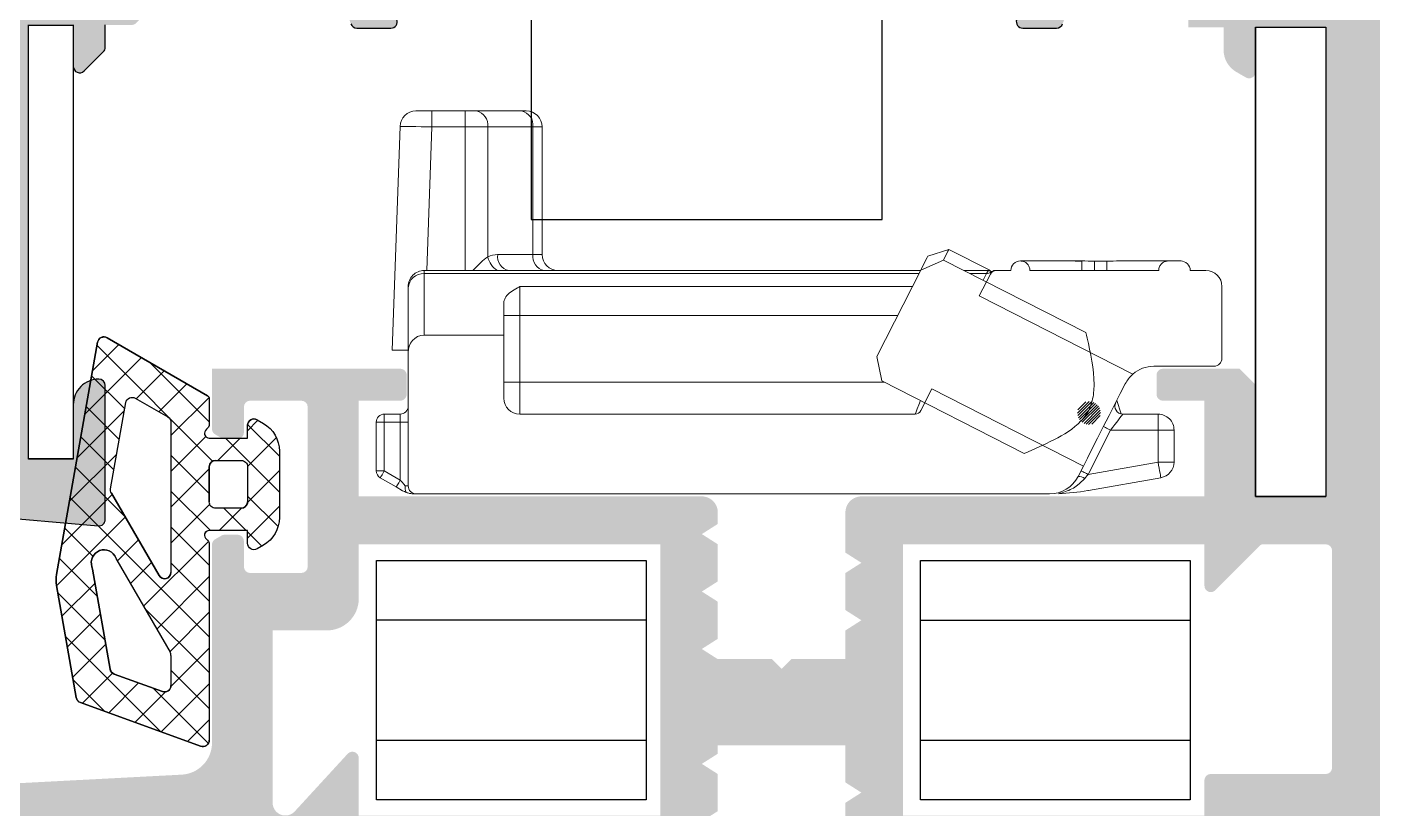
# Model space of a CAD drawing. Header units: millimetres. Extents: x 11061 to 11691, y 1937 to 2234.
# Drawn here: x 11535.01 to 11577.41, y 2023.87 to 2048.37 of the extents above; entities that cross this region are included whole.
import ezdxf

# ---------------------------------------------------------------- set-up
doc = ezdxf.new("R2010")
doc.units = ezdxf.units.MM
doc.layers.add('aksesuar', color=1, linetype='Continuous')

# ---------------------------------------------------------------- blocks, each defined once
blk = doc.blocks.new('FGHDFHGFD')
at = {"color": 7, "linetype": 'Continuous', "lineweight": 15}
for p, q in [((5411.461, 1217.789), (5411.961, 1217.789)), ((5411.961, 1217.289), (5411.961, 1217.789)), ((5411.961, 1217.789), (5413.002, 1217.789)), ((5413.002, 1217.289), (5413.002, 1217.789)), ((5413.002, 1217.789), (5413.355, 1217.789)), ((5413.355, 1217.789), (5414.77, 1217.789)), ((5414.77, 1217.789), (5414.916, 1217.789)), ((5410.716, 1210.289), (5410.961, 1217.307)), ((5413.002, 1217.289), (5411.961, 1217.289)), ((5413.709, 1217.289), (5413.002, 1217.289)), ((5413.709, 1217.289), (5413.709, 1213.222)), ((5415.123, 1217.289), (5413.709, 1217.289)), ((5415.123, 1213.289), (5415.123, 1217.289)), ((5415.416, 1217.289), (5415.123, 1217.289)), ((5415.416, 1217.289), (5415.416, 1213.289)), ((5428.159, 1213.452), (5427.5, 1213.238)), ((5429.46, 1212.789), (5428.159, 1213.452)), ((5414.02, 1213.289), (5415.123, 1213.289)), ((5415.123, 1213.289), (5415.416, 1213.289)), ((5427.989, 1213.118), (5427.277, 1212.8)), ((5432.453, 1210.844), (5427.989, 1213.118)), ((5430.4, 1213.089), (5430.4, 1213.089)), ((5430.401, 1213.089), (5431.915, 1213.089)), ((5431.915, 1213.089), (5432.315, 1213.089)), ((5432.324, 1213.084), (5432.324, 1212.789)), ((5432.724, 1213.084), (5432.724, 1212.789)), ((5433.108, 1212.789), (5433.108, 1213.084)), ((5433.518, 1213.089), (5435.035, 1213.089)), ((5435.035, 1213.089), (5435.423, 1213.089)), ((5435.431, 1213.089), (5435.442, 1213.089)), ((5411.716, 1212.789), (5411.716, 1212.696)), ((5411.716, 1212.789), (5425.616, 1212.789)), ((5411.716, 1212.696), (5411.716, 1210.768)), ((5425.616, 1212.789), (5425.816, 1212.789)), ((5425.816, 1212.789), (5427.271, 1212.789)), ((5427.277, 1212.8), (5425.898, 1210.094)), ((5428.634, 1212.789), (5429.394, 1212.789)), ((5429.112, 1211.997), (5429.46, 1212.68)), ((5429.605, 1212.789), (5429.639, 1212.789)), ((5430.101, 1212.789), (5429.639, 1212.789)), ((5434.734, 1212.789), (5430.698, 1212.789)), ((5436.216, 1212.789), (5435.723, 1212.789)), ((5411.216, 1212.242), (5411.216, 1212.289)), ((5411.216, 1210.217), (5411.216, 1212.242)), ((5414.716, 1212.289), (5414.716, 1211.383)), ((5436.716, 1210.039), (5436.716, 1212.289)), ((5414.216, 1211.817), (5414.216, 1210.768)), ((5433.924, 1209.545), (5429.112, 1211.997)), ((5414.216, 1211.383), (5414.716, 1211.383)), ((5414.716, 1211.383), (5414.716, 1209.289)), ((5414.216, 1210.768), (5411.716, 1210.768)), ((5414.216, 1208.789), (5414.216, 1210.768)), ((5411.216, 1210.289), (5410.716, 1210.289)), ((5411.216, 1210.217), (5411.216, 1206.039)), ((5425.898, 1210.094), (5426.059, 1209.331)), ((5434.579, 1209.789), (5436.466, 1209.789)), ((5414.216, 1209.289), (5414.716, 1209.289)), ((5414.716, 1209.289), (5414.716, 1208.289)), ((5426.059, 1209.331), (5430.523, 1207.057)), ((5427.279, 1208.399), (5427.627, 1209.081)), ((5427.627, 1209.081), (5432.373, 1206.663)), ((5433.56, 1208.294), (5433.421, 1208.72)), ((5410.466, 1208.289), (5410.966, 1208.289)), ((5410.466, 1208.289), (5410.466, 1208.039)), ((5410.966, 1208.289), (5410.966, 1208.039)), ((5414.716, 1208.289), (5427.101, 1208.289)), ((5433.61, 1208.289), (5434.716, 1208.289)), ((5434.716, 1207.789), (5434.716, 1208.289)), ((5410.216, 1206.511), (5410.216, 1208.039)), ((5410.466, 1208.039), (5410.216, 1208.039)), ((5410.966, 1208.039), (5410.466, 1208.039)), ((5410.466, 1208.039), (5410.466, 1206.511)), ((5411.216, 1208.039), (5410.966, 1208.039)), ((5410.966, 1206.222), (5410.966, 1208.039)), ((5433.228, 1207.789), (5432.521, 1206.402)), ((5434.716, 1207.789), (5433.228, 1207.789)), ((5434.716, 1206.789), (5434.716, 1207.789)), ((5435.216, 1207.789), (5434.716, 1207.789)), ((5435.216, 1207.789), (5435.216, 1206.789)), ((5432.206, 1206.335), (5432.373, 1206.663)), ((5432.521, 1206.402), (5434.716, 1206.789)), ((5435.216, 1206.789), (5434.716, 1206.789)), ((5410.216, 1206.511), (5410.466, 1206.511)), ((5410.841, 1206.006), (5410.341, 1206.294)), ((5410.466, 1206.511), (5410.966, 1206.222)), ((5434.803, 1206.296), (5432.531, 1205.896)), ((5410.841, 1206.006), (5411.042, 1205.89)), ((5411.125, 1206.039), (5411.216, 1206.039)), ((5431.315, 1205.789), (5411.466, 1205.789))]:
    blk.add_line(p, q, dxfattribs=at)
at = {"color": 8, "linetype": 'Continuous', "lineweight": 15}
for p, q in [((5411.961, 1217.289), (5411.804, 1212.789)), ((5413.002, 1212.789), (5413.002, 1217.289)), ((5427.224, 1212.696), (5411.716, 1212.696)), ((5429.336, 1212.696), (5428.818, 1212.696)), ((5429.23, 1212.486), (5429.336, 1212.696)), ((5414.716, 1212.289), (5427.017, 1212.289)), ((5426.555, 1211.383), (5414.716, 1211.383)), ((5414.716, 1209.289), (5426.141, 1209.289))]:
    blk.add_line(p, q, dxfattribs=at)
at = {"color": 7, "linetype": 'Continuous', "lineweight": 15, "flags": 128}
for points in [[(5411.961, 1217.289), (5411.788, 1217.292), (5411.619, 1217.295), (5411.461, 1217.298), (5411.318, 1217.301), (5411.195, 1217.303), (5411.095, 1217.304), (5411.021, 1217.306), (5410.976, 1217.306), (5410.961, 1217.307)], [(5427.989, 1213.118), (5428.132, 1213.398), (5428.159, 1213.452)], [(5427.286, 1212.819), (5427.334, 1212.912), (5427.478, 1213.195), (5427.5, 1213.238)], [(5429.336, 1212.696), (5429.368, 1212.747), (5429.387, 1212.779), (5429.394, 1212.789)], [(5432.373, 1206.663), (5432.501, 1206.914), (5432.651, 1207.209), (5432.819, 1207.538), (5432.997, 1207.888), (5433.18, 1208.246), (5433.36, 1208.6), (5433.532, 1208.937), (5433.688, 1209.243)], [(5433.61, 1208.289), (5433.604, 1208.282), (5433.587, 1208.259), (5433.559, 1208.222), (5433.52, 1208.172), (5433.473, 1208.111), (5433.419, 1208.039), (5433.358, 1207.96), (5433.294, 1207.876), (5433.228, 1207.789)], [(5433.228, 1207.789), (5433.184, 1207.811), (5433.142, 1207.833), (5433.104, 1207.852), (5433.07, 1207.87), (5433.042, 1207.884), (5433.022, 1207.894), (5433.009, 1207.901), (5433.005, 1207.903)], [(5434.803, 1206.296), (5434.801, 1206.306), (5434.796, 1206.334), (5434.788, 1206.379), (5434.778, 1206.44), (5434.764, 1206.515), (5434.749, 1206.6), (5434.733, 1206.693), (5434.716, 1206.789)], [(5410.466, 1206.511), (5410.442, 1206.469), (5410.418, 1206.428), (5410.397, 1206.391), (5410.378, 1206.358), (5410.362, 1206.331), (5410.351, 1206.311), (5410.344, 1206.299), (5410.341, 1206.294)], [(5410.966, 1206.222), (5410.942, 1206.18), (5410.918, 1206.139), (5410.897, 1206.102), (5410.878, 1206.069), (5410.862, 1206.042), (5410.851, 1206.022), (5410.843, 1206.01), (5410.841, 1206.006)], [(5410.966, 1206.222), (5411.023, 1206.157), (5411.077, 1206.095), (5411.125, 1206.039)], [(5432.521, 1206.402), (5432.477, 1206.424), (5432.435, 1206.445), (5432.397, 1206.465), (5432.363, 1206.482), (5432.335, 1206.496), (5432.315, 1206.506), (5432.302, 1206.513), (5432.298, 1206.515)], [(5432.521, 1206.402), (5432.487, 1206.359), (5432.453, 1206.317), (5432.42, 1206.275)]]:
    blk.add_lwpolyline(points, dxfattribs=at)
at = {"color": 8, "linetype": 'Continuous', "lineweight": 15, "flags": 128}
blk.add_lwpolyline([(5427.101, 1208.289), (5427.109, 1208.309), (5427.132, 1208.365), (5427.169, 1208.458), (5427.22, 1208.582), (5427.273, 1208.713)], dxfattribs=at)
at = {"color": 7, "linetype": 'Continuous', "lineweight": 15}
for centre, radius, start, end in [((5411.461, 1217.289), 0.5, 89.9985, 178.0025), ((5413.267, 1217.352), 0.446, 351.9513, 78.5768), ((5414.681, 1217.352), 0.446, 351.9513, 78.5768), ((5414.916, 1217.289), 0.5, 0.0015, 89.9985), ((5414.02, 1212.54), 0.75, 89.9921, 114.4735), ((5414.462, 1213.227), 0.446, 171.9513, 258.5768), ((5415.565, 1213.227), 0.446, 171.9513, 258.5768), ((5415.916, 1213.289), 0.5, 180.0015, 269.9985), ((5430.401, 1212.789), 0.3, 90.4178, 180.005), ((5435.423, 1212.789), 0.3, 359.9949, 90.0051), ((5411.716, 1212.289), 0.5, 89.9981, 179.9985), ((5411.694, 1212.218), 0.478, 87.3187, 177.05), ((5429.356, 1212.884), 0.189, 263.8979, 307.2537), ((5429.639, 1212.589), 0.2, 89.9979, 152.9946), ((5429.394, 1212.721), 0.078, 328.7376, 9.238), ((5429.606, 1212.599), 0.19, 90.1712, 135.1804), ((5436.216, 1212.289), 0.5, 0.0015, 89.9985), ((5411.742, 1210.242), 0.527, 92.8328, 182.7901), ((5436.466, 1210.039), 0.25, 270.0049, 359.9951), ((5434.579, 1208.789), 1, 90.0041, 130.9026), ((5414.716, 1208.789), 0.5, 180.0015, 269.9985), ((5410.466, 1208.039), 0.25, 89.9981, 180.0019), ((5410.966, 1208.539), 0.25, 270.0049, 0.0019), ((5427.101, 1208.489), 0.2, 269.998, 332.9944), ((5433.61, 1208.539), 0.25, 153.0043, 269.9935), ((5434.716, 1207.789), 0.5, 0.0015, 90.0019), ((5434.716, 1206.789), 0.5, 279.9977, 0.0007), ((5410.466, 1206.511), 0.25, 179.9967, 239.9979), ((5431.315, 1206.789), 1, 270.0024, 332.9979), ((5432.226, 1205.999), 0.337, 54.9197, 93.3713), ((5411.466, 1206.039), 0.25, 179.9981, 270.0019)]:
    blk.add_arc(centre, radius, start, end, dxfattribs=at)
at = {"color": 8, "linetype": 'Continuous', "lineweight": 15}
blk.add_arc((5414.354, 1213.352), 0.658, 191.4408, 238.8559, dxfattribs=at)
blk.add_open_spline([(5413.242, 1212.789), (5413.324, 1212.876), (5413.47, 1213.031), (5413.636, 1213.164), (5413.709, 1213.222)], degree=3, knots=[0, 0, 0, 0, 0.562745, 1, 1, 1, 1], dxfattribs=at)
at = {"color": 7, "linetype": 'Continuous', "lineweight": 15}
for points, knots in [([(5430.399, 1213.089), (5430.417, 1213.088), (5430.468, 1213.085), (5430.55, 1213.054), (5430.63, 1212.989), (5430.676, 1212.911), (5430.695, 1212.843), (5430.697, 1212.805), (5430.698, 1212.789)], [0, 0, 0, 0, 0.11332, 0.329815, 0.546244, 0.762124, 0.897044, 1, 1, 1, 1]), ([(5432.324, 1213.084), (5432.189, 1213.087), (5432.053, 1213.089), (5431.917, 1213.089), (5431.915, 1213.089)], [0, 0, 0, 0, 0.985802, 1, 1, 1, 1]), ([(5432.724, 1213.084), (5432.589, 1213.087), (5432.453, 1213.089), (5432.317, 1213.089), (5432.315, 1213.089), (5432.315, 1213.089)], [0, 0, 0, 0, 0.985803, 0.999927, 1, 1, 1, 1]), ([(5433.108, 1213.083), (5433.045, 1213.082), (5432.917, 1213.081), (5432.789, 1213.083), (5432.724, 1213.084)], [0, 0, 0, 0, 0.49491, 1, 1, 1, 1]), ([(5433.108, 1213.084), (5433.243, 1213.087), (5433.379, 1213.089), (5433.516, 1213.089), (5433.518, 1213.089), (5433.518, 1213.089)], [0, 0, 0, 0, 0.985803, 0.999927, 1, 1, 1, 1]), ([(5434.734, 1212.789), (5434.736, 1212.812), (5434.739, 1212.856), (5434.765, 1212.93), (5434.816, 1213.004), (5434.9, 1213.063), (5434.978, 1213.087), (5435.023, 1213.089), (5435.035, 1213.089)], [0, 0, 0, 0, 0.147234, 0.279617, 0.494, 0.708438, 0.923447, 1, 1, 1, 1]), ([(5429.471, 1212.733), (5429.462, 1212.751), (5429.447, 1212.784), (5429.41, 1212.789), (5429.394, 1212.789), (5429.394, 1212.789)], [0, 0, 0, 0, 0.5448552, 0.9831132, 1, 1, 1, 1]), ([(5414.216, 1211.817), (5414.233, 1211.867), (5414.299, 1212.069), (5414.537, 1212.18), (5414.691, 1212.274), (5414.715, 1212.288), (5414.716, 1212.289)], [0, 0, 0, 0, 0.223589, 0.883505, 0.993945, 1, 1, 1, 1]), ([(5430.523, 1207.057), (5430.835, 1207.192), (5431.462, 1207.464), (5432.219, 1207.913), (5432.625, 1208.5), (5432.774, 1209.349), (5432.615, 1210.135), (5432.479, 1210.73), (5432.453, 1210.844)], [0, 0, 0, 0, 0.207173, 0.415922, 0.522505, 0.628977, 0.929102, 1, 1, 1, 1]), ([(5433.688, 1209.243), (5433.755, 1209.349), (5433.824, 1209.458), (5433.921, 1209.542), (5433.924, 1209.545)], [0, 0, 0, 0, 0.965415, 1, 1, 1, 1]), ([(5432.42, 1206.275), (5432.347, 1206.2), (5432.176, 1206.022), (5431.88, 1205.874), (5431.668, 1205.816), (5431.593, 1205.795)], [0, 0, 0, 0, 0.3208887, 0.7590961, 1, 1, 1, 1]), ([(5411.042, 1205.89), (5411.043, 1205.889), (5411.08, 1205.868), (5411.12, 1205.851), (5411.158, 1205.835)], [0, 0, 0, 0, 0.031698, 1, 1, 1, 1]), ([(5411.158, 1205.835), (5411.157, 1205.837), (5411.143, 1205.856), (5411.125, 1205.903), (5411.118, 1205.97), (5411.121, 1206.017), (5411.124, 1206.038), (5411.125, 1206.039)], [0, 0, 0, 0, 0.028725, 0.336478, 0.693353, 0.98114, 1, 1, 1, 1]), ([(5411.158, 1205.835), (5411.192, 1205.825), (5411.249, 1205.806), (5411.324, 1205.794), (5411.373, 1205.79), (5411.402, 1205.789), (5411.414, 1205.789), (5411.417, 1205.789)], [0, 0, 0, 0, 0.401841, 0.680323, 0.857452, 0.966405, 1, 1, 1, 1]), ([(5431.593, 1205.795), (5431.902, 1205.818), (5432.216, 1205.841), (5432.526, 1205.895), (5432.531, 1205.896)], [0, 0, 0, 0, 0.982843, 1, 1, 1, 1])]:
    blk.add_open_spline(points, degree=3, knots=knots, dxfattribs=at)

msp = doc.modelspace()

# ---------------------------------------------------------------- hatches: boundary and pattern name
at = {"ltscale": 10}
h = msp.add_hatch(color=252, dxfattribs=at)
edge = h.paths.add_edge_path(flags=16)
edge.add_line((11568.478, 2070.538), (11575.563, 2070.538))
edge.add_line((11575.563, 2070.538), (11575.563, 2062.038))
edge.add_line((11575.563, 2062.038), (11567.613, 2062.038))
edge.add_arc((11567.613, 2061.038), 1, 90, 180)
edge.add_line((11566.613, 2061.038), (11566.613, 2056.138))
edge.add_line((11566.613, 2056.138), (11538.763, 2056.138))
edge.add_line((11538.763, 2056.138), (11538.763, 2070.538))
edge.add_line((11538.763, 2070.538), (11566.613, 2070.538))
edge.add_line((11566.613, 2070.538), (11566.613, 2069.238))
edge.add_arc((11566.813, 2069.238), 0.2, 180, 315)
edge.add_line((11566.954, 2069.096), (11568.337, 2070.479))
edge.add_arc((11568.478, 2070.338), 0.2, 90, 134.9999, ccw=False)
edge = h.paths.add_edge_path()
edge.add_line((11537.463, 2048.437), (11538.291, 2048.437))
edge.add_arc((11538.291, 2048.637), 0.2, 270, 315)
edge.add_line((11538.432, 2048.495), (11539.204, 2049.267))
edge.add_arc((11539.063, 2049.408), 0.2, 314.9998, 360.0002)
edge.add_line((11539.263, 2049.408), (11539.263, 2054.538))
edge.add_line((11539.263, 2054.538), (11544.713, 2054.538))
edge.add_line((11544.713, 2054.538), (11544.713, 2051.438))
edge.add_line((11544.713, 2051.438), (11544.513, 2051.438))
edge.add_arc((11544.513, 2051.238), 0.2, 90, 180)
edge.add_line((11544.313, 2051.238), (11544.313, 2050.834))
edge.add_arc((11544.513, 2050.834), 0.2, 180, 200.0001)
edge.add_line((11544.325, 2050.766), (11545.161, 2048.469))
edge.add_arc((11545.348, 2048.538), 0.2, 200.0001, 270)
edge.add_line((11545.348, 2048.338), (11546.413, 2048.338))
edge.add_arc((11546.413, 2048.538), 0.2, 270, 380)
edge.add_line((11546.601, 2048.606), (11546.214, 2049.669))
edge.add_arc((11546.402, 2049.738), 0.2, 90, 200, ccw=False)
edge.add_line((11546.402, 2049.938), (11548.439, 2049.938))
edge.add_arc((11548.439, 2050.138), 0.2, 270, 330)
edge.add_line((11548.613, 2050.038), (11548.786, 2050.338))
edge.add_arc((11548.613, 2050.438), 0.2, 329.9999, 360.0001)
edge.add_line((11548.813, 2050.438), (11548.813, 2051.238))
edge.add_arc((11548.613, 2051.238), 0.2, 360, 450)
edge.add_line((11548.613, 2051.438), (11547.112, 2051.438))
edge.add_arc((11547.112, 2051.238), 0.2, 90, 105)
edge.add_line((11547.06, 2051.431), (11546.364, 2051.245))
edge.add_arc((11546.313, 2051.438), 0.2, 165, 285, ccw=False)
edge.add_line((11546.119, 2051.49), (11546.306, 2052.185))
edge.add_arc((11546.113, 2052.237), 0.2, 344.9999, 359.9998)
edge.add_line((11546.313, 2052.237), (11546.313, 2053.439))
edge.add_arc((11546.113, 2053.439), 0.2, 0.0002, 15.0001)
edge.add_line((11546.306, 2053.491), (11546.119, 2054.186))
edge.add_arc((11546.313, 2054.238), 0.2, 90, 195, ccw=False)
edge.add_line((11546.313, 2054.438), (11556.013, 2054.438))
edge.add_line((11556.013, 2054.438), (11556.313, 2054.738))
edge.add_line((11556.313, 2054.738), (11556.613, 2054.438))
edge.add_line((11556.613, 2054.438), (11566.313, 2054.438))
edge.add_arc((11566.313, 2054.238), 0.2, -15, 90, ccw=False)
edge.add_line((11566.506, 2054.186), (11566.319, 2053.491))
edge.add_arc((11566.513, 2053.439), 0.2, 165.0004, 179.9998)
edge.add_line((11566.313, 2053.439), (11566.313, 2052.237))
edge.add_arc((11566.513, 2052.237), 0.2, 180.0002, 194.9996)
edge.add_line((11566.319, 2052.185), (11566.506, 2051.49))
edge.add_arc((11566.313, 2051.438), 0.2, -105, 15, ccw=False)
edge.add_line((11566.261, 2051.245), (11565.565, 2051.431))
edge.add_arc((11565.514, 2051.238), 0.2, 75, 90)
edge.add_line((11565.514, 2051.438), (11564.013, 2051.438))
edge.add_arc((11564.013, 2051.238), 0.2, 90, 180)
edge.add_line((11563.813, 2051.238), (11563.813, 2050.438))
edge.add_arc((11564.013, 2050.438), 0.2, 180, 210)
edge.add_line((11563.839, 2050.338), (11564.013, 2050.038))
edge.add_arc((11564.186, 2050.138), 0.2, 210, 270)
edge.add_line((11564.186, 2049.938), (11566.224, 2049.938))
edge.add_arc((11566.224, 2049.738), 0.2, -20, 90, ccw=False)
edge.add_line((11566.412, 2049.669), (11566.025, 2048.606))
edge.add_arc((11566.213, 2048.538), 0.2, 160, 270)
edge.add_line((11566.213, 2048.338), (11567.277, 2048.338))
edge.add_arc((11567.277, 2048.538), 0.2, 270, 339.9999)
edge.add_line((11567.465, 2048.469), (11568.101, 2050.216))
edge.add_arc((11567.913, 2050.285), 0.2, 339.9997, 360.0003)
edge.add_line((11568.113, 2050.285), (11568.113, 2060.538))
edge.add_line((11568.113, 2060.538), (11575.98, 2060.538))
edge.add_arc((11575.98, 2060.738), 0.2, 270, 315)
edge.add_line((11576.121, 2060.596), (11577.004, 2061.479))
edge.add_arc((11576.863, 2061.621), 0.2, 315.0002, 359.9998)
edge.add_line((11577.063, 2061.621), (11577.063, 2070.955))
edge.add_arc((11576.863, 2070.955), 0.2, 0.0002, 44.9998)
edge.add_line((11577.004, 2071.096), (11576.121, 2071.979))
edge.add_arc((11575.98, 2071.838), 0.2, 44.9998, 90.0003)
edge.add_line((11575.98, 2072.038), (11533.763, 2072.038))
edge.add_arc((11533.763, 2071.838), 0.2, 90, 180)
edge.add_line((11533.563, 2071.838), (11533.563, 2069.353))
edge.add_arc((11533.763, 2069.353), 0.2, 180.0001, 240)
edge.add_line((11533.663, 2069.18), (11533.863, 2069.065))
edge.add_arc((11533.963, 2069.238), 0.2, 240.0001, 270.0002)
edge.add_line((11533.963, 2069.038), (11534.363, 2069.038))
edge.add_arc((11534.363, 2069.238), 0.2, 269.9999, 360.0001)
edge.add_line((11534.563, 2069.238), (11534.563, 2070.438))
edge.add_arc((11534.763, 2070.438), 0.2, 90, 180, ccw=False)
edge.add_line((11534.763, 2070.638), (11537.063, 2070.638))
edge.add_arc((11537.063, 2070.438), 0.2, 0.0001, 90, ccw=False)
edge.add_line((11537.263, 2070.438), (11537.263, 2063.638))
edge.add_arc((11537.063, 2063.638), 0.2, 270, 359.9999, ccw=False)
edge.add_line((11537.063, 2063.438), (11534.763, 2063.438))
edge.add_arc((11534.763, 2063.638), 0.2, 180, 269.9999, ccw=False)
edge.add_line((11534.563, 2063.638), (11534.563, 2064.838))
edge.add_arc((11534.363, 2064.838), 0.2, 360, 450)
edge.add_line((11534.363, 2065.038), (11533.963, 2065.038))
edge.add_arc((11533.963, 2064.838), 0.2, 89.9999, 120)
edge.add_line((11533.863, 2065.011), (11533.663, 2064.896))
edge.add_arc((11533.763, 2064.722), 0.2, 120.0001, 179.9999)
edge.add_line((11533.563, 2064.722), (11533.563, 2061.538))
edge.add_arc((11534.563, 2061.538), 1, 180, 270)
edge.add_line((11534.563, 2060.538), (11534.763, 2060.538))
edge.add_arc((11534.763, 2060.738), 0.2, 269.9999, 360.0001)
edge.add_line((11534.963, 2060.738), (11534.963, 2062.038))
edge.add_line((11534.963, 2062.038), (11537.063, 2062.038))
edge.add_arc((11537.063, 2061.838), 0.2, 0.0001, 90, ccw=False)
edge.add_line((11537.263, 2061.838), (11537.263, 2050.637))
edge.add_arc((11537.063, 2050.637), 0.2, 270, 359.9999, ccw=False)
edge.add_line((11537.063, 2050.437), (11535.263, 2050.437))
edge.add_arc((11535.263, 2050.637), 0.2, 179.9999, 270.0001, ccw=False)
edge.add_line((11535.063, 2050.637), (11535.063, 2051.637))
edge.add_arc((11534.863, 2051.637), 0.2, 0.0001, 90)
edge.add_line((11534.863, 2051.837), (11533.663, 2051.837))
edge.add_arc((11533.663, 2051.637), 0.2, 90, 180)
edge.add_line((11533.463, 2051.637), (11533.463, 2050.738))
edge.add_line((11533.463, 2050.738), (11532.163, 2050.738))
edge.add_arc((11532.163, 2050.938), 0.2, 179.9999, 270, ccw=False)
edge.add_line((11531.963, 2050.938), (11531.963, 2051.041))
edge.add_arc((11531.863, 2051.041), 0.1, 0.0002, 69.9998)
edge.add_line((11531.897, 2051.135), (11530.231, 2051.741))
edge.add_arc((11530.163, 2051.553), 0.2, 70.0001, 184.9999)
edge.add_line((11529.963, 2051.536), (11530.188, 2048.964))
edge.add_arc((11530.288, 2048.973), 0.1, 185.0002, 225.0003)
edge.add_line((11530.217, 2048.902), (11530.621, 2048.498))
edge.add_arc((11530.763, 2048.639), 0.2, 225, 345)
edge.add_line((11530.956, 2048.588), (11531.016, 2048.811))
edge.add_arc((11531.112, 2048.785), 0.1, 105.0001, 165.0001, ccw=False)
edge.add_line((11531.086, 2048.881), (11533.163, 2049.438))
edge.add_line((11533.163, 2049.438), (11533.463, 2049.438))
edge.add_arc((11533.463, 2049.238), 0.2, -87.2359, 90, ccw=False)
edge.add_arc((11533.473, 2049.028), 0.0101, 92.7642, 179.9997)
edge.add_line((11533.463, 2049.028), (11533.463, 2044.738))
edge.add_arc((11533.263, 2044.738), 0.2, -90, 0, ccw=False)
edge.add_line((11533.263, 2044.538), (11532.863, 2044.538))
edge.add_arc((11532.863, 2044.548), 0.0101, 238.6007, 270.0029, ccw=False)
edge.add_line((11532.857, 2044.539), (11531.267, 2045.51))
edge.add_arc((11531.163, 2045.339), 0.2, 58.6, 180)
edge.add_line((11530.963, 2045.339), (11530.963, 2044.382))
edge.add_arc((11531.963, 2044.382), 1, 180, 238.6)
edge.add_line((11531.442, 2043.529), (11532.738, 2042.738))
edge.add_line((11532.738, 2042.738), (11531.442, 2041.947))
edge.add_arc((11531.963, 2041.093), 1, 121.4, 180)
edge.add_line((11530.963, 2041.093), (11530.963, 2040.136))
edge.add_arc((11531.163, 2040.136), 0.2, 180, 301.4)
edge.add_line((11531.267, 2039.965), (11532.857, 2040.936))
edge.add_arc((11532.863, 2040.928), 0.0101, 89.9989, 121.3975, ccw=False)
edge.add_line((11532.863, 2040.938), (11533.263, 2040.938))
edge.add_arc((11533.263, 2040.738), 0.2, 0, 90, ccw=False)
edge.add_line((11533.463, 2040.738), (11533.463, 2036.448))
edge.add_arc((11533.473, 2036.448), 0.0101, 180.0004, 267.2358)
edge.add_arc((11533.463, 2036.238), 0.2, -90, 87.236, ccw=False)
edge.add_line((11533.463, 2036.038), (11533.163, 2036.038))
edge.add_line((11533.163, 2036.038), (11531.086, 2036.594))
edge.add_arc((11531.112, 2036.691), 0.1, 194.9998, 255.0002, ccw=False)
edge.add_line((11531.016, 2036.665), (11530.956, 2036.888))
edge.add_arc((11530.763, 2036.836), 0.2, 15, 135)
edge.add_line((11530.621, 2036.978), (11530.217, 2036.574))
edge.add_arc((11530.288, 2036.503), 0.1, 134.9997, 174.9996)
edge.add_line((11530.188, 2036.512), (11529.963, 2033.94))
edge.add_arc((11530.163, 2033.922), 0.2, 175.0001, 290)
edge.add_line((11530.231, 2033.734), (11531.897, 2034.341))
edge.add_arc((11531.863, 2034.435), 0.1, 290.0003, 359.9999)
edge.add_line((11531.963, 2034.435), (11531.963, 2034.538))
edge.add_arc((11532.163, 2034.538), 0.2, 89.9999, 180.0001, ccw=False)
edge.add_line((11532.163, 2034.738), (11533.463, 2034.738))
edge.add_line((11533.463, 2034.738), (11533.463, 2033.253))
edge.add_arc((11533.663, 2033.253), 0.2, 180, 265.0001)
edge.add_line((11533.645, 2033.054), (11537.245, 2032.739))
edge.add_arc((11537.263, 2032.938), 0.2, 265, 360)
edge.add_line((11537.463, 2032.938), (11537.463, 2037.137))
edge.add_arc((11537.263, 2037.137), 0.2, 0.0001, 90)
edge.add_arc((11537.263, 2036.537), 0.8, 90, 180)
edge.add_line((11536.463, 2036.537), (11536.463, 2034.837))
edge.add_line((11536.463, 2034.837), (11535.063, 2034.837))
edge.add_line((11535.063, 2034.837), (11535.063, 2048.437))
edge.add_line((11535.063, 2048.437), (11536.463, 2048.437))
edge.add_line((11536.463, 2048.437), (11536.463, 2047.137))
edge.add_arc((11536.663, 2047.137), 0.2, 180, 315)
edge.add_line((11536.804, 2046.995), (11537.404, 2047.595))
edge.add_arc((11537.263, 2047.737), 0.2, 315.0003, 359.9998)
edge.add_line((11537.463, 2047.737), (11537.463, 2048.437))
h.paths.add_polyline_path([(11517.163, 2047.538), (11517.163, 2034.938), (11513.963, 2034.938), (11513.963, 2047.538)], flags=16)
edge = h.paths.add_edge_path()
edge.add_line((11514.128, 2033.438), (11516.597, 2033.438))
edge.add_arc((11516.597, 2033.238), 0.2, 45.0001, 90, ccw=False)
edge.add_line((11516.738, 2033.379), (11517.321, 2032.796))
edge.add_arc((11517.463, 2032.938), 0.2, 224.9999, 270.0002)
edge.add_line((11517.463, 2032.738), (11518.463, 2032.738))
edge.add_arc((11518.463, 2032.938), 0.2, 269.9998, 360.0002)
edge.add_line((11518.663, 2032.938), (11518.663, 2034.738))
edge.add_line((11518.663, 2034.738), (11519.963, 2034.738))
edge.add_arc((11519.963, 2034.538), 0.2, -0.0003, 90.0003, ccw=False)
edge.add_line((11520.163, 2034.538), (11520.163, 2034.435))
edge.add_arc((11520.263, 2034.435), 0.1, 180.0005, 249.9997)
edge.add_line((11520.228, 2034.341), (11521.894, 2033.734))
edge.add_arc((11521.963, 2033.922), 0.2, 249.9999, 365)
edge.add_line((11522.162, 2033.94), (11521.937, 2036.512))
edge.add_arc((11521.837, 2036.503), 0.1, 4.9997, 45.0002)
edge.add_line((11521.908, 2036.574), (11521.504, 2036.978))
edge.add_arc((11521.363, 2036.836), 0.2, 45.0001, 164.9999)
edge.add_line((11521.169, 2036.888), (11521.11, 2036.665))
edge.add_arc((11521.013, 2036.691), 0.1, 284.9994, 345.0006, ccw=False)
edge.add_line((11521.039, 2036.594), (11518.963, 2036.038))
edge.add_line((11518.963, 2036.038), (11518.663, 2036.038))
edge.add_arc((11518.663, 2036.238), 0.2, 92.764, 269.9999, ccw=False)
edge.add_arc((11518.652, 2036.448), 0.0101, 272.7629, 360.0028)
edge.add_line((11518.663, 2036.448), (11518.663, 2040.738))
edge.add_arc((11518.863, 2040.738), 0.2, 90.0001, 179.9999, ccw=False)
edge.add_line((11518.863, 2040.938), (11519.263, 2040.938))
edge.add_arc((11519.263, 2040.928), 0.0101, 58.6042, 89.9968, ccw=False)
edge.add_line((11519.268, 2040.936), (11520.858, 2039.965))
edge.add_arc((11520.963, 2040.136), 0.2, 238.6, 359.9999)
edge.add_line((11521.163, 2040.136), (11521.163, 2041.093))
edge.add_arc((11520.163, 2041.093), 1, 0, 58.6)
edge.add_line((11520.684, 2041.947), (11519.388, 2042.738))
edge.add_line((11519.388, 2042.738), (11520.684, 2043.529))
edge.add_arc((11520.163, 2044.382), 1, 301.4, 360)
edge.add_line((11521.163, 2044.382), (11521.163, 2045.339))
edge.add_arc((11520.963, 2045.339), 0.2, 0.0001, 121.4)
edge.add_line((11520.858, 2045.51), (11519.268, 2044.539))
edge.add_arc((11519.263, 2044.548), 0.0101, 270.0013, 301.3977, ccw=False)
edge.add_line((11519.263, 2044.538), (11518.863, 2044.538))
edge.add_arc((11518.863, 2044.738), 0.2, 180.0001, 269.9999, ccw=False)
edge.add_line((11518.663, 2044.738), (11518.663, 2049.028))
edge.add_arc((11518.652, 2049.028), 0.0101, 359.9971, 447.2371)
edge.add_arc((11518.663, 2049.238), 0.2, 90.0001, 267.2359, ccw=False)
edge.add_line((11518.663, 2049.438), (11518.963, 2049.438))
edge.add_line((11518.963, 2049.438), (11521.039, 2048.881))
edge.add_arc((11521.013, 2048.785), 0.1, 14.9994, 75.0004, ccw=False)
edge.add_line((11521.11, 2048.811), (11521.169, 2048.588))
edge.add_arc((11521.363, 2048.639), 0.2, 195.0001, 315)
edge.add_line((11521.504, 2048.498), (11521.908, 2048.902))
edge.add_arc((11521.837, 2048.973), 0.1, 314.9997, 355.0005)
edge.add_line((11521.937, 2048.964), (11522.162, 2051.536))
edge.add_arc((11521.963, 2051.553), 0.2, 355, 470)
edge.add_line((11521.894, 2051.741), (11520.228, 2051.135))
edge.add_arc((11520.263, 2051.041), 0.1, 110.0002, 179.9994)
edge.add_line((11520.163, 2051.041), (11520.163, 2050.938))
edge.add_arc((11519.963, 2050.938), 0.2, -90.0002, 0.0002, ccw=False)
edge.add_line((11519.963, 2050.738), (11518.663, 2050.738))
edge.add_line((11518.663, 2050.738), (11518.663, 2051.838))
edge.add_line((11518.663, 2051.838), (11517.528, 2051.838))
edge.add_arc((11517.528, 2051.338), 0.5, 90, 142.3204)
edge.add_line((11517.132, 2051.643), (11516.604, 2050.96))
edge.add_arc((11516.763, 2050.838), 0.2, 142.3204, 299.407)
edge.add_line((11516.861, 2050.664), (11517.064, 2050.778))
edge.add_arc((11517.163, 2050.604), 0.2, -20.0001, 119.4071, ccw=False)
edge.add_line((11517.351, 2050.536), (11516.94, 2049.408))
edge.add_arc((11516.457, 2049.538), 0.5, 270, 345, ccw=False)
edge.add_line((11516.457, 2049.038), (11514.268, 2049.038))
edge.add_arc((11514.268, 2049.538), 0.5, 195, 270, ccw=False)
edge.add_line((11513.785, 2049.408), (11513.469, 2050.586))
edge.add_arc((11513.663, 2050.638), 0.2, 90, 194.9999, ccw=False)
edge.add_line((11513.663, 2050.838), (11513.963, 2050.838))
edge.add_arc((11513.963, 2051.038), 0.2, 270.0001, 390)
edge.add_line((11514.136, 2051.138), (11513.876, 2051.588))
edge.add_arc((11513.443, 2051.338), 0.5, 29.9999, 90.0001)
edge.add_line((11513.443, 2051.838), (11512.463, 2051.838))
edge.add_line((11512.463, 2051.838), (11512.463, 2032.738))
edge.add_line((11512.463, 2032.738), (11513.263, 2032.738))
edge.add_arc((11513.263, 2032.938), 0.2, 269.9997, 315.0004)
edge.add_line((11513.404, 2032.796), (11513.987, 2033.379))
edge.add_arc((11514.128, 2033.238), 0.2, 90, 135.0001, ccw=False)
h = msp.add_hatch(color=252, dxfattribs=at)
h.paths.add_polyline_path([(11577.409, 2023.663), (11577.409, 2054.68, 0.198912), (11577.35, 2054.822), (11576.467, 2055.705, 0.198914), (11576.326, 2055.763), (11571.409, 2055.763), (11571.409, 2053.879, 0.26795), (11571.509, 2053.705), (11571.709, 2053.59, 0.131657), (11571.809, 2053.563), (11572.209, 2053.563, 0.414213), (11572.409, 2053.763), (11572.409, 2054.563), (11575.546, 2054.563, -0.198915), (11575.687, 2054.505), (11575.85, 2054.342, -0.19891), (11575.909, 2054.2), (11575.909, 2049.763, -0.414211), (11575.709, 2049.563), (11572.409, 2049.563), (11572.409, 2050.363, 0.414212), (11572.209, 2050.563), (11571.809, 2050.563, 0.131648), (11571.709, 2050.536), (11571.509, 2050.421, 0.267949), (11571.409, 2050.248), (11571.409, 2048.363), (11572.509, 2048.363), (11572.509, 2047.656, 0.267949), (11572.909, 2046.963), (11573.209, 2046.79, 0.577351), (11573.509, 2046.963), (11573.509, 2048.363), (11575.709, 2048.363), (11575.709, 2033.663), (11573.509, 2033.663), (11573.509, 2037.163), (11573.009, 2037.663), (11570.609, 2037.663, 0.414216), (11570.409, 2037.463), (11570.409, 2036.863, 0.414217), (11570.609, 2036.663), (11571.909, 2036.663), (11571.909, 2033.663), (11561.159, 2033.663, 0.414214), (11560.659, 2033.163), (11560.659, 2031.9), (11561.159, 2031.582), (11560.659, 2031.263), (11560.659, 2030.1), (11561.159, 2029.782), (11560.659, 2029.463), (11560.659, 2028.563), (11558.959, 2028.563), (11558.659, 2028.263), (11558.359, 2028.563), (11556.659, 2028.563), (11556.159, 2028.882), (11556.659, 2029.2), (11556.659, 2030.363), (11556.159, 2030.682), (11556.659, 2031), (11556.659, 2032.163), (11556.159, 2032.482), (11556.659, 2032.8), (11556.659, 2033.163, 0.414214), (11556.159, 2033.663), (11545.409, 2033.663), (11545.409, 2036.663), (11546.709, 2036.663, 0.414214), (11546.909, 2036.863), (11546.909, 2037.463, 0.414214), (11546.709, 2037.663), (11540.809, 2037.663), (11540.809, 2035.779, 0.267948), (11540.909, 2035.605), (11541.109, 2035.49, 0.131652), (11541.209, 2035.463), (11541.609, 2035.463, 0.414213), (11541.809, 2035.663), (11541.809, 2036.463, -0.414212), (11542.009, 2036.663), (11543.609, 2036.663, -0.414212), (11543.809, 2036.463), (11543.809, 2031.463, -0.414212), (11543.609, 2031.263), (11542.009, 2031.263, -0.414212), (11541.809, 2031.463), (11541.809, 2032.263, 0.414213), (11541.609, 2032.463), (11541.209, 2032.463, 0.131651), (11541.109, 2032.436), (11540.909, 2032.321, 0.267949), (11540.809, 2032.148), (11540.809, 2025.942, -0.398959), (11539.861, 2024.944), (11522.998, 2024.06, 0.39896), (11522.809, 2023.86), (11522.809, 2023.66, 0.267949), (11522.909, 2023.487, -0.57735), (11522.909, 2022.448, 0.267949), (11522.809, 2022.274), (11522.809, 2019.963), (11520.609, 2019.963), (11520.609, 2021.763, 0.414214), (11520.409, 2021.963, 0.414214), (11519.409, 2020.963), (11519.409, 2012.063, 0.414214), (11519.809, 2011.663), (11522.709, 2011.663, -0.414213), (11522.909, 2011.463), (11522.909, 2004.863, -0.414213), (11522.709, 2004.663), (11520.609, 2004.663), (11520.609, 2006.463, 0.414214), (11520.409, 2006.663, 0.414214), (11519.409, 2005.663), (11519.409, 2003.663, 0.414213), (11519.609, 2003.463), (11524.209, 2003.463, 0.414213), (11524.409, 2003.663), (11524.409, 2013.948, 0.26795), (11524.309, 2014.121), (11524.109, 2014.236, 0.131651), (11524.009, 2014.263), (11523.609, 2014.263, 0.414213), (11523.409, 2014.063), (11523.409, 2013.263, -0.414214), (11523.209, 2013.063), (11521.009, 2013.063, -0.414214), (11520.809, 2013.263), (11520.809, 2018.263, -0.414213), (11521.009, 2018.463), (11523.209, 2018.463, -0.414213), (11523.409, 2018.263), (11523.409, 2017.463, 0.414214), (11523.609, 2017.263), (11524.009, 2017.263, 0.131653), (11524.109, 2017.29), (11524.309, 2017.405, 0.26795), (11524.409, 2017.579), (11524.409, 2020.463), (11525.805, 2020.463, 0.221696), (11525.958, 2020.535), (11526.462, 2021.135, 0.63707), (11526.309, 2021.463), (11525.009, 2021.463), (11525.009, 2022.663), (11540.809, 2022.663), (11540.809, 2021.463), (11539.509, 2021.463, 0.63707), (11539.355, 2021.135), (11539.859, 2020.535, 0.221696), (11540.012, 2020.463), (11541.909, 2020.463), (11542.409, 2020.963), (11542.409, 2021.963, -0.414214), (11542.609, 2022.163), (11554.859, 2022.163), (11555.605, 2020.578, 0.290522), (11555.786, 2020.463), (11556.459, 2020.463, 0.414215), (11556.659, 2020.663), (11556.659, 2023.163), (11556.159, 2023.482), (11556.659, 2023.8), (11556.659, 2024.963), (11556.159, 2025.282), (11556.659, 2025.6), (11556.659, 2025.863), (11560.659, 2025.863), (11560.659, 2024.7), (11561.159, 2024.382), (11560.659, 2024.063), (11560.659, 2022.9), (11561.159, 2022.582), (11560.659, 2022.263), (11560.659, 2020.663, 0.414215), (11560.859, 2020.463), (11561.532, 2020.463, 0.290523), (11561.713, 2020.578), (11562.459, 2022.163), (11570.509, 2022.163), (11570.509, 2020.663, 0.414213), (11570.709, 2020.463), (11570.909, 2020.463, 0.414214), (11571.409, 2020.963), (11571.409, 2022.163), (11572.509, 2022.163), (11572.509, 2020.963, 0.414214), (11573.009, 2020.463), (11573.209, 2020.463, 0.414214), (11573.409, 2020.663), (11573.409, 2023.463), (11577.209, 2023.463, 0.414212)])
h.paths.add_polyline_path([(11562.459, 2023.663), (11562.459, 2032.163), (11571.909, 2032.163), (11571.909, 2030.863, 0.668181), (11572.25, 2030.722), (11573.66, 2032.132, -0.198917), (11573.736, 2032.163), (11575.709, 2032.163, -0.414212), (11575.909, 2031.963), (11575.909, 2025.163, -0.414212), (11575.709, 2024.963), (11572.109, 2024.963, 0.414214), (11571.909, 2024.763), (11571.909, 2023.663)])
h.paths.add_polyline_path([(11542.709, 2029.463), (11544.409, 2029.463, 0.414213), (11545.409, 2030.463), (11545.409, 2032.163), (11554.859, 2032.163), (11554.859, 2023.663), (11545.409, 2023.663), (11545.409, 2025.463, 0.683705), (11545.061, 2025.598), (11543.403, 2023.793, -0.683706), (11542.709, 2024.063)])
h = msp.add_hatch()
h.set_pattern_fill('LINE', color=0, scale=0.5, angle=225, style=0)
h.set_pattern_definition([(225, (10562.28091, 2077.05575), (0.044194174, -0.044194174), [])])
edge = h.paths.add_edge_path()
edge.add_arc((11568.292, 2036.279), 0.362, 0, 360, ccw=False)

# ---------------------------------------------------------------- linework, layer by layer
at = {"linetype": 'ByBlock'}
for p, q in [((11554.413, 2029.79), (11545.963, 2029.79)), ((11563.013, 2029.79), (11571.463, 2029.79)), ((11554.413, 2026.01), (11545.963, 2026.01)), ((11571.463, 2026.01), (11563.013, 2026.01))]:
    msp.add_line(p, q, dxfattribs=at)
at = {"color": 252, "ltscale": 10}
for points in [[(11545.161, 2048.469, 0.315299), (11545.348, 2048.338), (11546.413, 2048.338, 0.520567), (11546.601, 2048.606)], [(11566.025, 2048.606, 0.520567), (11566.213, 2048.338), (11567.277, 2048.338, 0.315298), (11567.465, 2048.469)], [(11533.645, 2033.054), (11537.245, 2032.739, 0.44001), (11537.463, 2032.938), (11537.463, 2037.137, 0.414213), (11537.263, 2037.337, 0.414214), (11536.463, 2036.537), (11536.463, 2034.837), (11535.063, 2034.837), (11535.063, 2048.437)], [(11536.463, 2048.437), (11536.463, 2047.137, 0.668179), (11536.804, 2046.995), (11537.404, 2047.595, 0.19891), (11537.463, 2047.737), (11537.463, 2048.437)]]:
    msp.add_lwpolyline(points, format="xyb", dxfattribs=at)
at = {"linetype": 'ByBlock'}
for points in [[(11554.413, 2024.15), (11545.963, 2024.15), (11545.963, 2031.65), (11554.413, 2031.65)], [(11571.463, 2024.15), (11563.013, 2024.15), (11563.013, 2031.65), (11571.463, 2031.65)]]:
    msp.add_lwpolyline(points, close=True, dxfattribs=at)
at = {"layer": 'aksesuar', "color": 0, "linetype": 'ByBlock'}
for p, q in [((11573.509, 2048.363), (11575.709, 2048.363)), ((11575.709, 2048.363), (11575.709, 2033.663))]:
    msp.add_line(p, q, dxfattribs=at)
at = {"layer": 'aksesuar', "color": 35}
for p, q in [((11537.225, 2038.497), (11535.938, 2031.217)), ((11537.067, 2037.602), (11537.889, 2038.424)), ((11537.207, 2038.391), (11540.828, 2034.769)), ((11540.672, 2036.817), (11537.522, 2038.635)), ((11536.826, 2036.238), (11538.601, 2038.013)), ((11538.434, 2036.723), (11539.312, 2037.602)), ((11538.854, 2037.867), (11540.722, 2035.998)), ((11537.038, 2037.437), (11538.073, 2036.402)), ((11539.145, 2036.313), (11540.024, 2037.191)), ((11539.522, 2035.567), (11540.717, 2036.762)), ((11536.585, 2034.874), (11538.065, 2036.355)), ((11536.869, 2036.484), (11537.905, 2035.448)), ((11539.522, 2035.98), (11539.522, 2031.282)), ((11541.922, 2035.722), (11542.25, 2036.05)), ((11541.924, 2035.919), (11542.922, 2034.921)), ((11542.222, 2036.066), (11542.422, 2035.951)), ((11536.701, 2035.53), (11537.736, 2034.494)), ((11539.522, 2034.444), (11540.616, 2035.538)), ((11540.993, 2034.793), (11541.693, 2035.493)), ((11541.228, 2035.493), (11542.922, 2033.798)), ((11541.922, 2034.599), (11542.829, 2035.506)), ((11536.343, 2033.51), (11537.824, 2034.991)), ((11539.522, 2034.953), (11540.722, 2033.753)), ((11536.532, 2034.576), (11538.089, 2033.019)), ((11540.722, 2034.593), (11540.722, 2033.493)), ((11539.522, 2033.322), (11540.722, 2034.522)), ((11541.922, 2033.476), (11542.922, 2034.477)), ((11536.102, 2032.147), (11537.681, 2033.725)), ((11537.655, 2033.769), (11539.149, 2031.182)), ((11539.522, 2033.83), (11540.76, 2032.593)), ((11536.363, 2033.622), (11540.722, 2029.263)), ((11539.522, 2032.199), (11540.738, 2033.415)), ((11541.722, 2033.293), (11540.922, 2033.293)), ((11541.038, 2032.593), (11541.739, 2033.294)), ((11541.182, 2033.293), (11541.882, 2032.593)), ((11541.922, 2033.675), (11542.881, 2032.717)), ((11541.922, 2032.354), (11542.922, 2033.354)), ((11535.939, 2030.861), (11538.092, 2033.014)), ((11536.194, 2032.668), (11537.077, 2031.786)), ((11539.522, 2032.708), (11540.722, 2031.508)), ((11541.922, 2032.553), (11542.37, 2032.105)), ((11537.844, 2031.643), (11538.503, 2032.302)), ((11538.665, 2030.22), (11540.698, 2032.252)), ((11536.026, 2031.714), (11537.217, 2030.523)), ((11537.83, 2031.667), (11539.496, 2028.782)), ((11538.255, 2030.932), (11538.913, 2031.59)), ((11539.522, 2031.585), (11540.722, 2030.385)), ((11537.065, 2031.388), (11537.618, 2028.25)), ((11539.076, 2029.508), (11540.722, 2031.154)), ((11535.938, 2030.869), (11536.556, 2027.359)), ((11536.107, 2029.907), (11537.143, 2030.943)), ((11535.978, 2030.64), (11537.457, 2029.16)), ((11536.276, 2028.953), (11537.311, 2029.988)), ((11538.696, 2030.166), (11540.722, 2028.14)), ((11539.487, 2028.797), (11540.722, 2030.032)), ((11536.218, 2029.277), (11539.207, 2026.288)), ((11536.444, 2027.998), (11537.48, 2029.034)), ((11539.52, 2027.707), (11540.722, 2028.909)), ((11539.522, 2028.682), (11539.522, 2027.736)), ((11539.522, 2028.218), (11540.722, 2027.018)), ((11536.459, 2027.914), (11537.442, 2026.93)), ((11536.75, 2027.182), (11537.694, 2028.125)), ((11537.573, 2026.883), (11538.509, 2027.819)), ((11537.747, 2028.096), (11539.254, 2027.548)), ((11539.219, 2026.283), (11540.722, 2027.787)), ((11538.396, 2026.583), (11539.351, 2027.538)), ((11538.964, 2027.653), (11540.696, 2025.922)), ((11536.685, 2027.206), (11540.454, 2025.834)), ((11540.042, 2025.984), (11540.722, 2026.664))]:
    msp.add_line(p, q, dxfattribs=at)
at = {"layer": 'aksesuar', "color": 0}
msp.add_lwpolyline([(11561.814, 2049.837), (11556.614, 2049.837), (11556.314, 2050.137), (11556.014, 2049.837), (11550.814, 2049.837), (11550.814, 2042.337), (11561.814, 2042.337)], close=True, dxfattribs=at)
at = {"layer": 'aksesuar', "color": 0, "linetype": 'ByBlock'}
for points in [[(11536.464, 2034.826), (11535.064, 2034.826), (11535.064, 2048.426), (11536.464, 2048.426)], [(11573.509, 2033.663), (11573.509, 2048.363), (11573.509, 2033.663), (11575.709, 2033.663)]]:
    msp.add_lwpolyline(points, close=True, dxfattribs=at)
at = {"layer": 'aksesuar', "color": 35}
for points in [[(11540.454, 2025.834), (11536.685, 2027.206, -0.267949), (11536.556, 2027.359), (11535.938, 2030.869, -0.087627), (11535.938, 2031.217), (11535.938, 2031.217), (11537.225, 2038.497, -0.520393), (11537.522, 2038.635), (11537.522, 2038.635), (11540.672, 2036.817, -0.267949), (11540.722, 2036.73), (11540.722, 2035.93, -0.245393), (11540.637, 2035.766, 0.734238), (11540.722, 2035.493), (11541.922, 2035.493), (11541.922, 2035.893, -0.577349), (11542.222, 2036.066), (11542.422, 2035.951, -0.267951), (11542.922, 2035.085), (11542.922, 2035.085), (11542.922, 2033.001, -0.26795), (11542.422, 2032.135), (11542.422, 2032.135), (11542.222, 2032.02, -0.577349), (11541.922, 2032.193), (11541.922, 2032.193), (11541.922, 2032.593), (11540.722, 2032.593, 0.734238), (11540.637, 2032.32, -0.245393), (11540.722, 2032.156), (11540.722, 2026.022, -0.520567)], [(11539.149, 2031.182), (11539.149, 2031.182), (11537.655, 2033.769, -0.176468), (11537.632, 2033.904), (11537.632, 2033.904), (11538.109, 2036.601, -0.520392), (11538.406, 2036.74), (11539.422, 2036.153, -0.267949), (11539.522, 2035.98), (11539.522, 2035.98), (11539.522, 2031.282, -0.767327)], [(11540.722, 2033.493), (11540.722, 2033.493), (11540.722, 2034.593, -0.414214), (11540.922, 2034.793), (11541.722, 2034.793, -0.414214), (11541.922, 2034.593), (11541.922, 2033.493, -0.414214), (11541.722, 2033.293), (11540.922, 2033.293, -0.414214)], [(11539.254, 2027.548), (11539.254, 2027.548), (11537.747, 2028.096, -0.267949), (11537.618, 2028.25), (11537.065, 2031.388, 0.037583), (11537.046, 2031.461, -0.976018), (11537.798, 2031.734, 0.037583), (11537.83, 2031.667), (11537.83, 2031.667, -0.037583), (11537.798, 2031.734, 0.976018), (11537.046, 2031.461, -0.037583), (11537.065, 2031.388), (11537.618, 2028.25, 0.267949), (11537.747, 2028.096), (11539.254, 2027.548, 0.520567), (11539.522, 2027.736), (11539.522, 2027.736, -0.520567)]]:
    msp.add_lwpolyline(points, format="xyb", close=True, dxfattribs=at)
for centre, radius, start, end in [((11537.422, 2038.462), 0.2, 60, 169.9685), ((11542.122, 2035.893), 0.2, 60, 180), ((11540.922, 2034.593), 0.2, 90, 180), ((11541.722, 2033.493), 0.2, 270, 0), ((11540.722, 2032.443), 0.15, 90, 235.1501), ((11537.425, 2031.589), 0.4, 21.3907, 198.6093), ((11538.263, 2031.917), 0.5, 201.3907, 210), ((11536.922, 2031.043), 1, 169.9685, 190), ((11536.572, 2031.301), 0.5, 10, 18.6093), ((11539.322, 2031.282), 0.2, 210, 0), ((11539.322, 2028.682), 0.2, 0, 30), ((11537.815, 2028.284), 0.2, 190, 250), ((11536.753, 2027.394), 0.2, 190, 250), ((11539.322, 2027.736), 0.2, 250, 0), ((11540.522, 2026.022), 0.2, 250, 0)]:
    msp.add_arc(centre, radius, start, end, dxfattribs=at)

# ---------------------------------------------------------------- block references
at = {"layer": 'aksesuar'}
msp.add_blockref('FGHDFHGFD', (6135.741, 827.952), dxfattribs=at)

doc.saveas('drawing.dxf')
